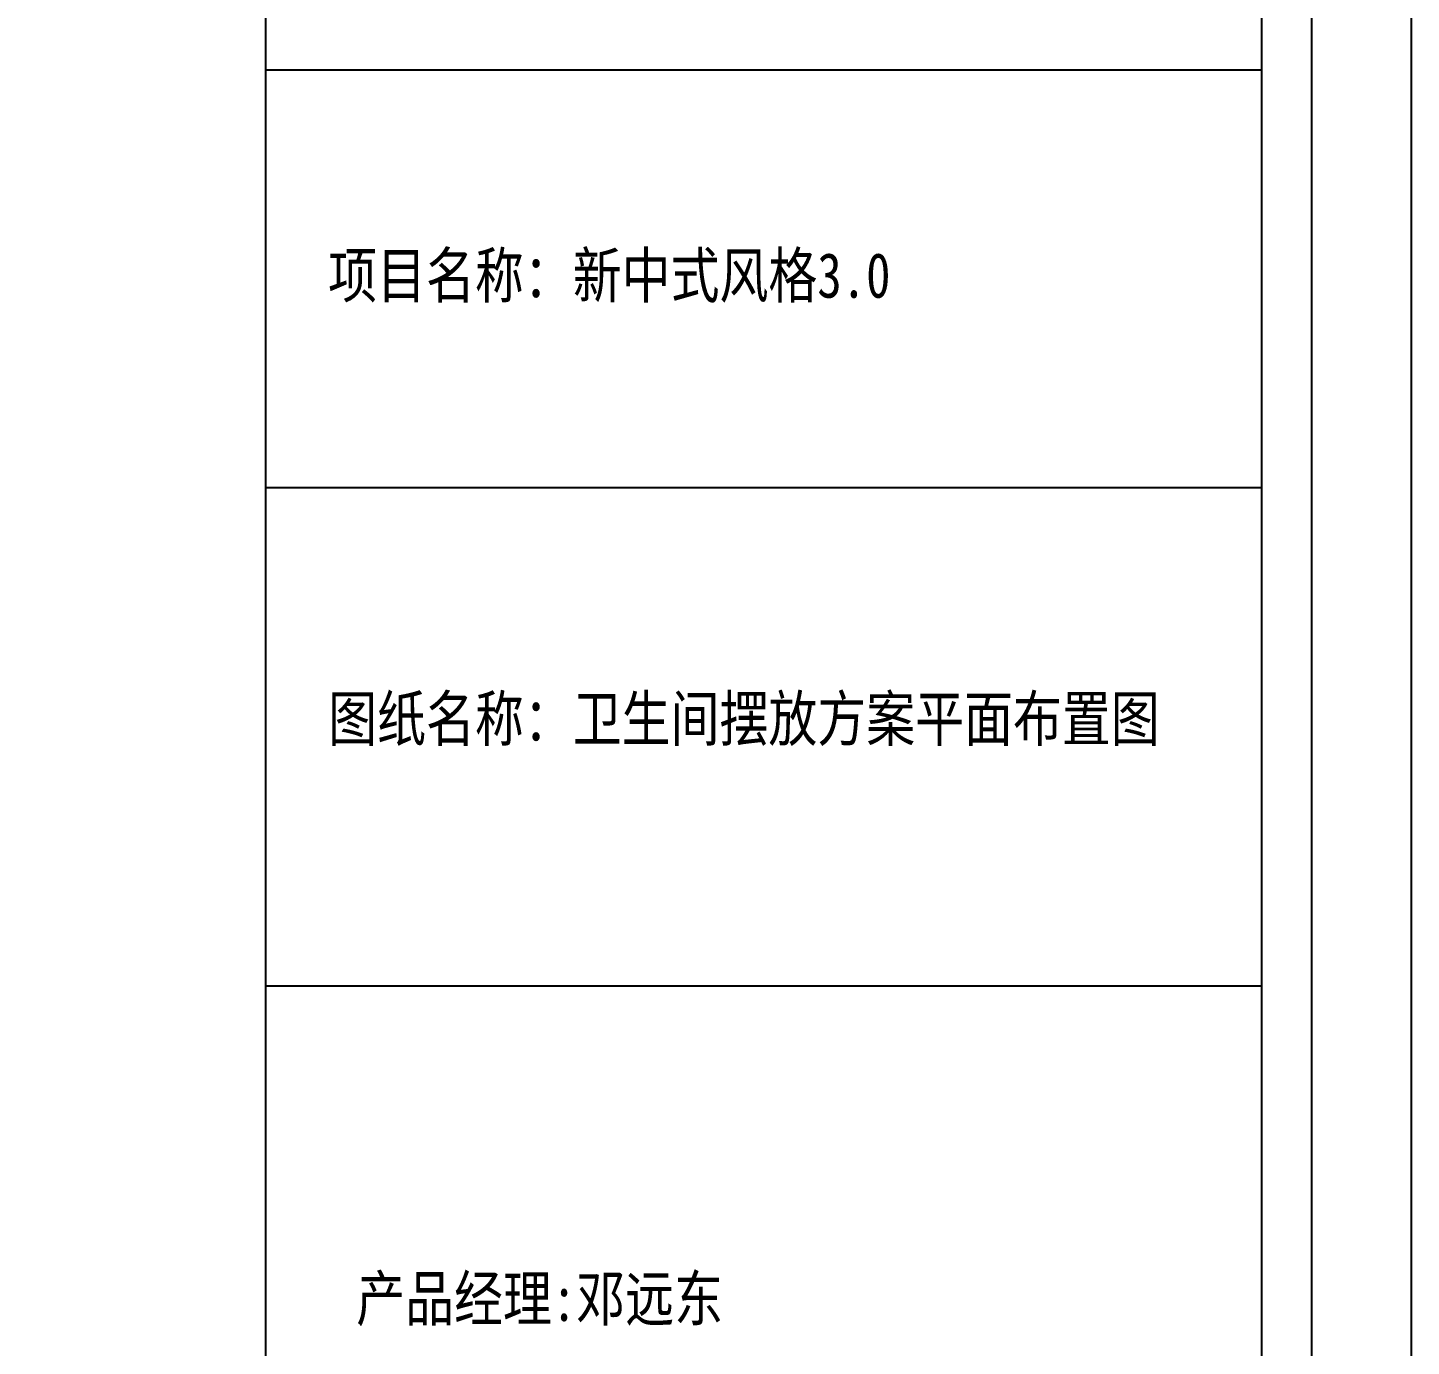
# Model space of a CAD drawing. Extents: x 23971 to 232415, y -48119 to 67869.
# Drawn here: x 207351 to 208480, y -130 to 946 of the extents above; entities that cross this region are included whole.
import ezdxf

# ---------------------------------------------------------------- set-up
doc = ezdxf.new("R2010")
doc.units = 0
doc.header["$LTSCALE"] = 1000
doc.header["$MEASUREMENT"] = 0
doc.styles.add('WJ', font='', dxfattribs={"width": 0.8, "height": 135})
doc.styles.get('WJ').set_extended_font_data('FangSong_GB2312')

# ---------------------------------------------------------------- blocks, each defined once
blk = doc.blocks.new('20kuang')
at = {"color": 251}
blk.add_line((-187899.8, 28516.8), (-187899.8, 32554.2), dxfattribs=at)
for p, q in [((-188753.7, 28557.5), (-188753.7, 32513.5)), ((-187940.5, 28557.5), (-187940.5, 32513.5)), ((-188753.7, 31524.9), (-187940.5, 31524.9)), ((-188753.7, 31183.9), (-187940.5, 31183.9)), ((-188753.7, 30777.3), (-187940.5, 30777.3))]:
    blk.add_line(p, q)
blk.add_lwpolyline([(-193758.5, 28435.5), (-187818.5, 28435.5), (-187818.5, 32635.5), (-193758.5, 32635.5)], close=True)
at = {"char_height": 36.595, "attachment_point": 1, "style": 'WJ'}
for s, insert, width in [('{\\fSimSun|b0|i0|c134|p2;项目名称：新中式风格}3.0', (-188702.8, 31375.5), 655.817), ('{\\fSimSun|b0|i0|c134|p2;产品经理:邓远东}', (-188679.9, 30540.4), 445.189)]:
    blk.add_mtext(s, dxfattribs=dict(at, insert=insert, width=width))

msp = doc.modelspace()

# ---------------------------------------------------------------- block references
at = {"color": 146}
msp.add_blockref('20kuang', (396298.7, -30613.5), dxfattribs=at)

# ---------------------------------------------------------------- texts
at = {"insert": (207595.9, 400.2), "char_height": 36.595, "width": 710.461, "attachment_point": 1, "style": 'WJ'}
msp.add_mtext('{\\fSimSun|b0|i0|c134|p2;图纸名称：卫生间摆放方案平面布置图}', dxfattribs=at)

doc.saveas('drawing.dxf')
